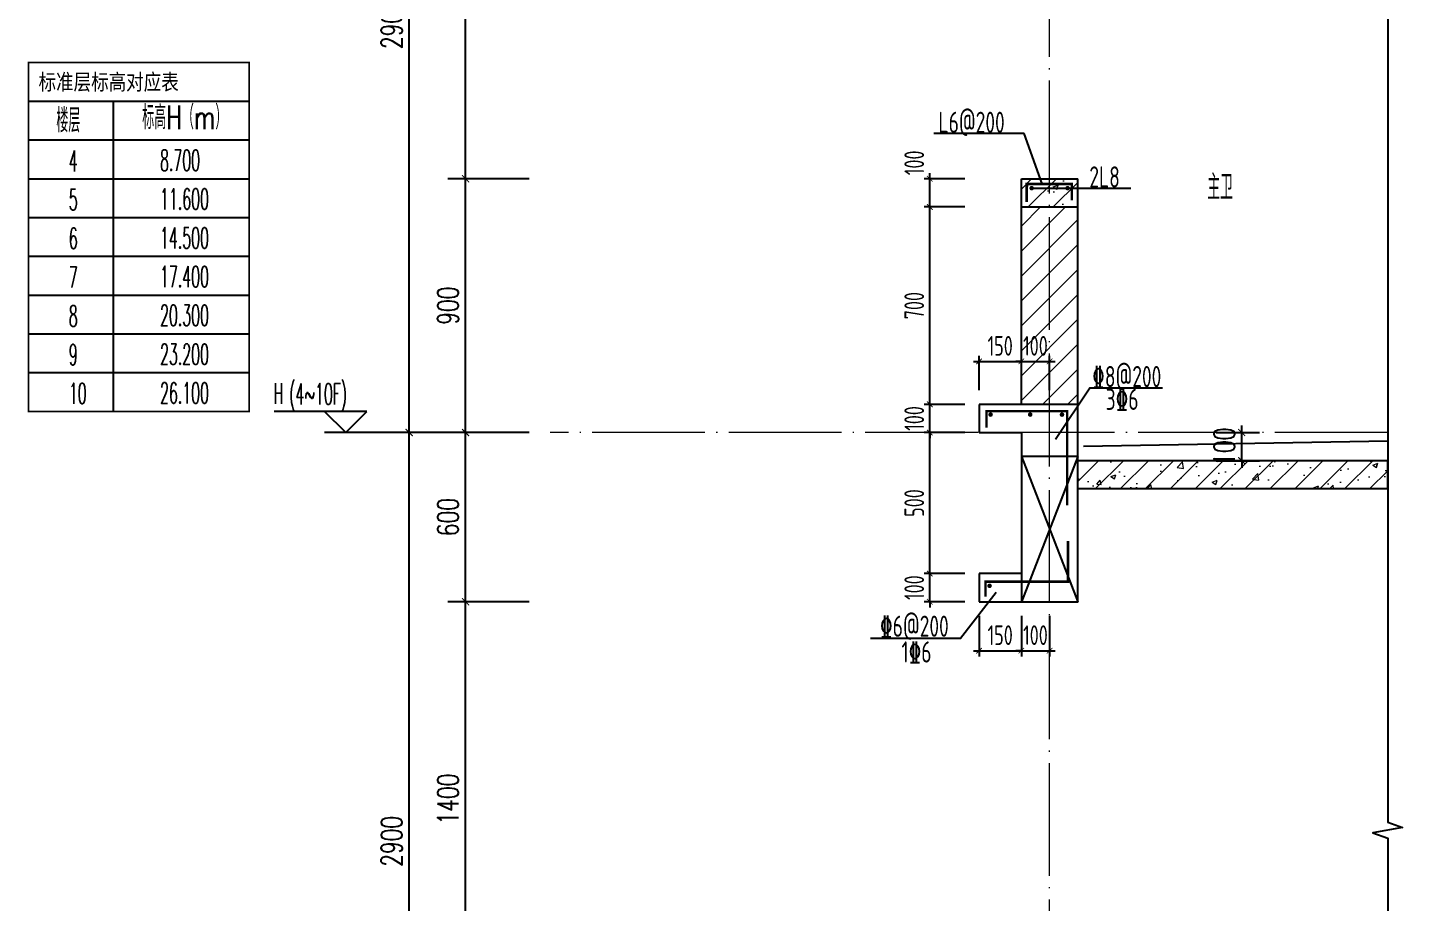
# Model space of a CAD drawing. Extents: x -668857 to 143095, y -247466 to 228182.
# Drawn here: x 66523 to 71397, y 159617 to 162720 of the extents above; entities that cross this region are included whole.
import ezdxf

# ---------------------------------------------------------------- set-up
doc = ezdxf.new("R2010")
doc.units = 0
doc.header["$LTSCALE"] = 1000
doc.linetypes.add('DOTE', pattern=[2.42, 2, -0.2, 0.02, -0.2])
doc.layers.get('0').update_dxf_attribs({"linetype": 'CONTINUOUS'})
doc.layers.get('DEFPOINTS').update_dxf_attribs({"linetype": 'CONTINUOUS'})
for name, color, linetype in [('C-Sheet-图框', 101, 'CONTINUOUS'), ('DIM', 2, 'CONTINUOUS'), ('DIM_ELEV', 3, 'CONTINUOUS'), ('DIM_SYMB', 3, 'CONTINUOUS'), ('PUB_DIM', 3, 'CONTINUOUS'), ('PUB_TEXT', 2, 'CONTINUOUS'), ('REIN', 6, 'CONTINUOUS'), ('S-大样-砼线', 7, 'CONTINUOUS'), ('S-引出线', 40, 'CONTINUOUS'), ('TEXT', 2, 'CONTINUOUS'), ('WALL', 5, 'CONTINUOUS'), ('看线', 251, 'CONTINUOUS')]:
    doc.layers.add(name, color=color, linetype=linetype)
for name, color, linetype, lineweight in [('DOTE', 19, 'DOTE', 9), ('PUB_HATCH', 8, 'CONTINUOUS', 9), ('内粉刷', 37, 'CONTINUOUS', 9)]:
    doc.layers.add(name, color=color, linetype=linetype, lineweight=lineweight)
doc.styles.add('_TCH_DIM', font='SIMPLEX.shx', dxfattribs={"width": 0.7, "bigfont": 'GBCBIG.shx'})
doc.styles.add('_TCH_DIM_T3', font='SIMPLEX', dxfattribs={"width": 0.705882, "bigfont": 'GBCBIG'})
doc.styles.add('DIM_FONT_T3', font='SIMPLEX', dxfattribs={"width": 0.705882, "bigfont": 'GBCBIG'})
doc.styles.add('TSSD_DIMENSION', font='Tssdeng.shx', dxfattribs={"width": 0.7, "bigfont": 'tssdchn.shx'})
doc.styles.add('TSSD_REIN', font='tssdeng.shx', dxfattribs={"width": 0.7, "height": 300, "bigfont": 'tssdchn.shx'})
doc.styles.add('w', font='tssdeng.shx', dxfattribs={"width": 0.8, "bigfont": 'tssdchn.shx'})
doc.styles.add('宋体', font='', dxfattribs={"height": 50})
doc.styles.get('宋体').set_extended_font_data('SimSun')
doc.dimstyles.new('_TCH_ARCH&&25', dxfattribs={"dimtxt": 74.375, "dimasz": 25, "dimexe": 62.5, "dimexo": 75, "dimgap": 25, "dimtad": 1, "dimdec": 0, "dimzin": 0, "dimdsep": 46, "dimtxsty": '_TCH_DIM_T3', "dimblk": 'ARCHTICK', "dimcen": 0.09, "dimclrt": 7, "dimazin": 0, "dimtfac": 1, "dimtdec": 0, "dimtix": 1, "dimtmove": 2, "dimatfit": 3, "dimldrblk": 'ARCHTICK', "dimfxl": 0, "dimtolj": 1, "dimtzin": 0, "dimarcsym": 0})
doc.dimstyles.new('TSSD_20_20', dxfattribs={"dimtxt": 60, "dimasz": 20, "dimexe": 20, "dimexo": 50, "dimgap": 20, "dimtad": 1, "dimdec": 0, "dimzin": 0, "dimdsep": 46, "dimtxsty": 'TSSD_DIMENSION', "dimblk": 'ARCHTICK', "dimblk1": 'ARCHTICK', "dimblk2": 'ARCHTICK', "dimcen": 0, "dimdle": 20, "dimclrt": 7, "dimadec": 0, "dimazin": 0, "dimtfac": 1, "dimtdec": 0, "dimtix": 1, "dimtmove": 2, "dimatfit": 3, "dimfxl": 0, "dimtolj": 1, "dimtzin": 0, "dimarcsym": 0})
pattern_1 = [(45, (0, 0), (-44.194174, 44.194174), []), (50, (0, 0), (179.315046, -15.688034), [18.75, -206.25]), (355, (0, 0), (-34.687833, 188.048033), [15, -165]), (100.4514, (14.94, -1.3), (144.627345, 172.359886), [15.935047, -175.285528]), (46.1842, (0, 50), (266.81026, -41.379754), [28.125, -309.375]), (96.6356, (22.23, 46.55), (233.66568, 243.52947), [23.90257, -262.92825]), (351.1842, (0, 50), (233.66549, 243.52965), [22.5, -247.5]), (21, (25, 37.5), (149.226763, -100.654723), [18.75, -206.25]), (326, (25, 37.5), (60.828833, 181.28751), [15, -165]), (71.4514, (37.44, 29.11), (210.055657, 80.632624), [15.935047, -175.285528]), (37.5, (0, 0), (3.039964, 83.2234635), [0, -163, 0, -167.5, 0, -165.625]), (7.5, (0, 0), (65.767384, 98.602928), [0, -95.5, 0, -159.25, 0, -63.125]), (327.5, (-55.75, 0), (133.455609, -5.638718), [0, -62.5, 0, -195, 0, -258.75]), (317.5, (-80.75, 0), (145.796542, 25.026246), [0, -81.25, 0, -129.5, 0, -183.75])]

# ---------------------------------------------------------------- blocks, each defined once
blk = doc.blocks.new('A$C4D992532')
at = {"layer": 'C-Sheet-图框', "color": 0}
for p, q in [((-871.8, 1100), (-89.1, 1100)), ((-871.8, 1100), (-89.1, 1100)), ((-571.5, 1100), (-571.5, 0)), ((-871.8, 962.5), (-89.1, 962.5)), ((-871.8, 825), (-89.1, 825)), ((-871.8, 687.5), (-89.1, 687.5)), ((-871.8, 550), (-89.1, 550)), ((-871.8, 412.5), (-89.1, 412.5)), ((-871.8, 275), (-89.1, 275)), ((-871.8, 137.5), (-89.1, 137.5))]:
    blk.add_line(p, q, dxfattribs=at)
at = {"layer": 'C-Sheet-图框', "color": 0, "const_width": 6}
blk.add_lwpolyline([(-871.8, 0), (-89.1, 0), (-89.1, 1237.5), (-871.8, 1237.5)], close=True, dxfattribs=at)
at = {"layer": 'PUB_TEXT', "color": 2, "style": '宋体', "width": 0.8}
blk.add_text('标准层标高对应表', height=56.96, dxfattribs=at).set_placement((-835.8, 1139.9))
at = {"layer": 'PUB_TEXT', "style": '_TCH_DIM'}
for s, height, width, p in [('楼层', 84.4, 0.7, (-772.7, 989.5)), ('标高H（m）', 84.4, 0.7, (-468.2, 1000.6)), ('8.700', 74.38, 0.494118, (-405, 853.2)), ('4', 74.4, 0.494118, (-728.4, 851.3)), ('5', 74.4, 0.494118, (-728.4, 713.8)), ('11.600', 74.38, 0.494118, (-405, 715.7)), ('6', 74.4, 0.494118, (-728.4, 576.3)), ('14.500', 74.38, 0.494118, (-405, 578.2)), ('7', 74.4, 0.494118, (-728.4, 438.8)), ('17.400', 74.38, 0.494118, (-405, 440.7)), ('8', 74.4, 0.494118, (-728.4, 301.3)), ('20.300', 74.38, 0.494118, (-405, 303.2)), ('9', 74.4, 0.494118, (-728.4, 163.8)), ('23.200', 74.38, 0.494118, (-405, 165.7)), ('10', 74.38, 0.494118, (-728.4, 26.3)), ('26.100', 74.38, 0.494118, (-405, 28.2))]:
    blk.add_text(s, height=height, dxfattribs=dict(at, width=width)).set_placement(p)
blk = doc.blocks.new('_ArchTick')
at = {"color": 0, "linetype": 'ByBlock', "const_width": 0.15}
blk.add_lwpolyline([(-0.5, -0.5), (0.5, 0.5)], dxfattribs=at)
blk = doc.blocks.new('*D2171')
at = {"layer": 'DEFPOINTS', "color": 0}
for p in [(910898.2, -114386.1), (911064.2, -114386.1), (910898.2, -114486.1)]:
    blk.add_point(p, dxfattribs=at)
at = {"layer": 'PUB_DIM', "color": 0, "lineweight": -2}
for p, q in [((910973.2, -114386.1), (911126.7, -114386.1)), ((911064.2, -114386.1), (911064.2, -114361.1)), ((911064.2, -114486.1), (911064.2, -114386.1)), ((910973.2, -114486.1), (911126.7, -114486.1)), ((911064.2, -114486.1), (911064.2, -114511.1))]:
    blk.add_line(p, q, dxfattribs=at)
at = {"layer": 'PUB_DIM', "color": 0, "lineweight": -2, "xscale": 25, "yscale": 25, "zscale": 25}
for p, rotation in [((911064.2, -114386.1), 270), ((911064.2, -114486.1), 90)]:
    blk.add_blockref('_ArchTick', p, dxfattribs=dict(at, rotation=rotation))
at = {"layer": 'PUB_DIM', "color": 7, "insert": (911002, -114436.1), "char_height": 74.38, "attachment_point": 5, "rotation": 90, "style": '_TCH_DIM_T3'}
blk.add_mtext('\\A1;100', dxfattribs=at)
blk = doc.blocks.new('*D2172')
at = {"layer": 'DEFPOINTS', "color": 0}
for p in [(909958.4, -113486.1), (910133, -113486.1), (910133, -113586.1)]:
    blk.add_point(p, dxfattribs=at)
at = {"layer": 'DIM', "color": 0, "lineweight": -2}
for p, q in [((909958.4, -113606.1), (909958.4, -113466.1)), ((910083, -113486.1), (909938.4, -113486.1)), ((910083, -113586.1), (909938.4, -113586.1))]:
    blk.add_line(p, q, dxfattribs=at)
at = {"layer": 'DIM', "color": 0, "lineweight": -2, "xscale": 20, "yscale": 20, "zscale": 20}
for p, rotation in [((909958.4, -113486.1), 90), ((909958.4, -113586.1), 270)]:
    blk.add_blockref('_ArchTick', p, dxfattribs=dict(at, rotation=rotation))
at = {"layer": 'DIM', "color": 7, "insert": (909903.4, -113429.6), "char_height": 70, "attachment_point": 5, "rotation": 90, "style": 'TSSD_DIMENSION'}
blk.add_mtext('\\A1;100', dxfattribs=at)
blk = doc.blocks.new('*D2173')
at = {"layer": 'DEFPOINTS', "color": 0}
for p in [(909958.4, -114286.1), (910133, -114286.1), (910133, -114386.1)]:
    blk.add_point(p, dxfattribs=at)
at = {"layer": 'DIM', "color": 0, "lineweight": -2}
for p, q in [((910083, -114286.1), (909938.4, -114286.1)), ((909958.4, -114286.1), (909958.4, -114266.1)), ((909958.4, -114386.1), (909958.4, -114286.1)), ((910083, -114386.1), (909938.4, -114386.1)), ((909958.4, -114386.1), (909958.4, -114406.1))]:
    blk.add_line(p, q, dxfattribs=at)
at = {"layer": 'DIM', "color": 0, "lineweight": -2, "xscale": 20, "yscale": 20, "zscale": 20}
for p, rotation in [((909958.4, -114286.1), 270), ((909958.4, -114386.1), 90)]:
    blk.add_blockref('_ArchTick', p, dxfattribs=dict(at, rotation=rotation))
at = {"layer": 'DIM', "color": 7, "insert": (909903.4, -114336.1), "char_height": 70, "attachment_point": 5, "rotation": 90, "style": 'TSSD_DIMENSION'}
blk.add_mtext('\\A1;100', dxfattribs=at)
blk = doc.blocks.new('*D2174')
at = {"layer": 'DEFPOINTS', "color": 0}
for p in [(909958.4, -114386.1), (910133, -114386.1), (910133, -114886.1)]:
    blk.add_point(p, dxfattribs=at)
at = {"layer": 'DIM', "color": 0, "lineweight": -2}
for p, q in [((910083, -114386.1), (909938.4, -114386.1)), ((909958.4, -114906.1), (909958.4, -114366.1)), ((910083, -114886.1), (909938.4, -114886.1))]:
    blk.add_line(p, q, dxfattribs=at)
at = {"layer": 'DIM', "color": 0, "lineweight": -2, "xscale": 20, "yscale": 20, "zscale": 20}
for p, rotation in [((909958.4, -114386.1), 90), ((909958.4, -114886.1), 270)]:
    blk.add_blockref('_ArchTick', p, dxfattribs=dict(at, rotation=rotation))
at = {"layer": 'DIM', "color": 7, "insert": (909903.4, -114636.1), "char_height": 70, "attachment_point": 5, "rotation": 90, "style": 'TSSD_DIMENSION'}
blk.add_mtext('\\A1;500', dxfattribs=at)
blk = doc.blocks.new('*D2175')
at = {"layer": 'DEFPOINTS', "color": 0}
for p in [(909958.4, -114886.1), (910133, -114886.1), (910133, -114986.1)]:
    blk.add_point(p, dxfattribs=at)
at = {"layer": 'DIM', "color": 0, "lineweight": -2}
for p, q in [((909958.4, -114886.1), (909958.4, -114866.1)), ((910083, -114886.1), (909938.4, -114886.1)), ((909958.4, -114986.1), (909958.4, -114886.1)), ((910083, -114986.1), (909938.4, -114986.1)), ((909958.4, -114986.1), (909958.4, -115006.1))]:
    blk.add_line(p, q, dxfattribs=at)
at = {"layer": 'DIM', "color": 0, "lineweight": -2, "xscale": 20, "yscale": 20, "zscale": 20}
for p, rotation in [((909958.4, -114886.1), 270), ((909958.4, -114986.1), 90)]:
    blk.add_blockref('_ArchTick', p, dxfattribs=dict(at, rotation=rotation))
at = {"layer": 'DIM', "color": 7, "insert": (909903.4, -114936.1), "char_height": 70, "attachment_point": 5, "rotation": 90, "style": 'TSSD_DIMENSION'}
blk.add_mtext('\\A1;100', dxfattribs=at)
blk = doc.blocks.new('*D2176')
at = {"layer": 'DEFPOINTS', "color": 0}
for p in [(910133, -114986.1), (910283, -114986.1), (910283, -115159.8)]:
    blk.add_point(p, dxfattribs=at)
at = {"layer": 'DIM', "color": 0, "lineweight": -2}
for p, q in [((910133, -115036.1), (910133, -115179.8)), ((910283, -115036.1), (910283, -115179.8)), ((910113, -115159.8), (910303, -115159.8))]:
    blk.add_line(p, q, dxfattribs=at)
at = {"layer": 'DIM', "color": 0, "lineweight": -2, "xscale": 20, "yscale": 20, "zscale": 20, "rotation": 180}
blk.add_blockref('_ArchTick', (910133, -115159.8), dxfattribs=at)
at = {"layer": 'DIM', "color": 0, "lineweight": -2, "xscale": 20, "yscale": 20, "zscale": 20}
blk.add_blockref('_ArchTick', (910283, -115159.8), dxfattribs=at)
at = {"layer": 'DIM', "color": 7, "insert": (910208, -115104.8), "char_height": 70, "attachment_point": 5, "style": 'TSSD_DIMENSION'}
blk.add_mtext('\\A1;150', dxfattribs=at)
blk = doc.blocks.new('*D2177')
at = {"layer": 'DEFPOINTS', "color": 0}
for p in [(910283, -114986.1), (910383, -114986.1), (910383, -115159.8)]:
    blk.add_point(p, dxfattribs=at)
at = {"layer": 'DIM', "color": 0, "lineweight": -2}
for p, q in [((910283, -115036.1), (910283, -115179.8)), ((910383, -115036.1), (910383, -115179.8)), ((910283, -115159.8), (910263, -115159.8)), ((910283, -115159.8), (910383, -115159.8)), ((910383, -115159.8), (910403, -115159.8))]:
    blk.add_line(p, q, dxfattribs=at)
at = {"layer": 'DIM', "color": 0, "lineweight": -2, "xscale": 20, "yscale": 20, "zscale": 20}
blk.add_blockref('_ArchTick', (910283, -115159.8), dxfattribs=at)
at = {"layer": 'DIM', "color": 0, "lineweight": -2, "xscale": 20, "yscale": 20, "zscale": 20, "rotation": 180}
blk.add_blockref('_ArchTick', (910383, -115159.8), dxfattribs=at)
at = {"layer": 'DIM', "color": 7, "insert": (910333, -115104.8), "char_height": 70, "attachment_point": 5, "style": 'TSSD_DIMENSION'}
blk.add_mtext('\\A1;100', dxfattribs=at)
blk = doc.blocks.new('*D2178')
at = {"layer": 'DEFPOINTS', "color": 0}
for p in [(910283, -114133.7), (910133, -114286.1), (910283, -114286.1)]:
    blk.add_point(p, dxfattribs=at)
at = {"layer": 'DIM', "color": 0, "lineweight": -2}
for p, q in [((910113, -114133.7), (910303, -114133.7)), ((910133, -114236.1), (910133, -114113.7)), ((910283, -114236.1), (910283, -114113.7))]:
    blk.add_line(p, q, dxfattribs=at)
at = {"layer": 'DIM', "color": 0, "lineweight": -2, "xscale": 20, "yscale": 20, "zscale": 20, "rotation": 180}
blk.add_blockref('_ArchTick', (910133, -114133.7), dxfattribs=at)
at = {"layer": 'DIM', "color": 0, "lineweight": -2, "xscale": 20, "yscale": 20, "zscale": 20}
blk.add_blockref('_ArchTick', (910283, -114133.7), dxfattribs=at)
at = {"layer": 'DIM', "color": 7, "insert": (910208, -114078.7), "char_height": 70, "attachment_point": 5, "style": 'TSSD_DIMENSION'}
blk.add_mtext('\\A1;150', dxfattribs=at)
blk = doc.blocks.new('*D2179')
at = {"layer": 'DEFPOINTS', "color": 0}
for p in [(910383, -114133.7), (910283, -114286.1), (910383, -114286.1)]:
    blk.add_point(p, dxfattribs=at)
at = {"layer": 'DIM', "color": 0, "lineweight": -2}
for p, q in [((910283, -114133.7), (910263, -114133.7)), ((910283, -114236.1), (910283, -114113.7)), ((910283, -114133.7), (910383, -114133.7)), ((910383, -114236.1), (910383, -114113.7)), ((910383, -114133.7), (910403, -114133.7))]:
    blk.add_line(p, q, dxfattribs=at)
at = {"layer": 'DIM', "color": 0, "lineweight": -2, "xscale": 20, "yscale": 20, "zscale": 20}
blk.add_blockref('_ArchTick', (910283, -114133.7), dxfattribs=at)
at = {"layer": 'DIM', "color": 0, "lineweight": -2, "xscale": 20, "yscale": 20, "zscale": 20, "rotation": 180}
blk.add_blockref('_ArchTick', (910383, -114133.7), dxfattribs=at)
at = {"layer": 'DIM', "color": 7, "insert": (910333, -114078.7), "char_height": 70, "attachment_point": 5, "style": 'TSSD_DIMENSION'}
blk.add_mtext('\\A1;100', dxfattribs=at)
blk = doc.blocks.new('*D2180')
at = {"layer": 'DEFPOINTS', "color": 0}
for p in [(909958.4, -113586.1), (910133, -113586.1), (910133, -114286.1)]:
    blk.add_point(p, dxfattribs=at)
at = {"layer": 'DIM', "color": 0, "lineweight": -2}
for p, q in [((910083, -113586.1), (909938.4, -113586.1)), ((909958.4, -114306.1), (909958.4, -113566.1)), ((910083, -114286.1), (909938.4, -114286.1))]:
    blk.add_line(p, q, dxfattribs=at)
at = {"layer": 'DIM', "color": 0, "lineweight": -2, "xscale": 20, "yscale": 20, "zscale": 20}
for p, rotation in [((909958.4, -113586.1), 90), ((909958.4, -114286.1), 270)]:
    blk.add_blockref('_ArchTick', p, dxfattribs=dict(at, rotation=rotation))
at = {"layer": 'DIM', "color": 7, "insert": (909903.4, -113936.1), "char_height": 70, "attachment_point": 5, "rotation": 90, "style": 'TSSD_DIMENSION'}
blk.add_mtext('\\A1;700', dxfattribs=at)
blk = doc.blocks.new('*D2602')
at = {"layer": 'DEFPOINTS', "color": 0}
for p in [(68076.1, 160683.2), (68376.1, 160683.2), (68376.1, 159283.2)]:
    blk.add_point(p, dxfattribs=at)
at = {"layer": 'PUB_DIM', "color": 0, "lineweight": -2}
for p, q in [((68301.1, 160683.2), (68013.6, 160683.2)), ((68076.1, 159283.2), (68076.1, 160683.2)), ((68301.1, 159283.2), (68013.6, 159283.2))]:
    blk.add_line(p, q, dxfattribs=at)
at = {"layer": 'PUB_DIM', "color": 0, "lineweight": -2, "xscale": 25, "yscale": 25, "zscale": 25}
for p, rotation in [((68076.1, 160683.2), 90), ((68076.1, 159283.2), 270)]:
    blk.add_blockref('_ArchTick', p, dxfattribs=dict(at, rotation=rotation))
at = {"layer": 'PUB_DIM', "color": 7, "insert": (68013.9, 159983.2), "char_height": 74.38, "attachment_point": 5, "rotation": 90, "style": '_TCH_DIM_T3'}
blk.add_mtext('\\A1;1400', dxfattribs=at)
blk = doc.blocks.new('*D2603')
at = {"layer": 'DEFPOINTS', "color": 0}
for p in [(68076.1, 161283.2), (68376.1, 161283.2), (68376.1, 160683.2)]:
    blk.add_point(p, dxfattribs=at)
at = {"layer": 'PUB_DIM', "color": 0, "lineweight": -2}
for p, q in [((68301.1, 161283.2), (68013.6, 161283.2)), ((68076.1, 160683.2), (68076.1, 161283.2)), ((68301.1, 160683.2), (68013.6, 160683.2))]:
    blk.add_line(p, q, dxfattribs=at)
at = {"layer": 'PUB_DIM', "color": 0, "lineweight": -2, "xscale": 25, "yscale": 25, "zscale": 25}
for p, rotation in [((68076.1, 161283.2), 90), ((68076.1, 160683.2), 270)]:
    blk.add_blockref('_ArchTick', p, dxfattribs=dict(at, rotation=rotation))
at = {"layer": 'PUB_DIM', "color": 7, "insert": (68013.9, 160983.2), "char_height": 74.38, "attachment_point": 5, "rotation": 90, "style": '_TCH_DIM_T3'}
blk.add_mtext('\\A1;600', dxfattribs=at)
blk = doc.blocks.new('*D2604')
at = {"layer": 'DEFPOINTS', "color": 0}
for p in [(68076.1, 162183.2), (68376.1, 162183.2), (68376.1, 161283.2)]:
    blk.add_point(p, dxfattribs=at)
at = {"layer": 'PUB_DIM', "color": 0, "lineweight": -2}
for p, q in [((68301.1, 162183.2), (68013.6, 162183.2)), ((68076.1, 161283.2), (68076.1, 162183.2)), ((68301.1, 161283.2), (68013.6, 161283.2))]:
    blk.add_line(p, q, dxfattribs=at)
at = {"layer": 'PUB_DIM', "color": 0, "lineweight": -2, "xscale": 25, "yscale": 25, "zscale": 25}
for p, rotation in [((68076.1, 162183.2), 90), ((68076.1, 161283.2), 270)]:
    blk.add_blockref('_ArchTick', p, dxfattribs=dict(at, rotation=rotation))
at = {"layer": 'PUB_DIM', "color": 7, "insert": (68013.9, 161733.2), "char_height": 74.38, "attachment_point": 5, "rotation": 90, "style": '_TCH_DIM_T3'}
blk.add_mtext('\\A1;900', dxfattribs=at)
blk = doc.blocks.new('*D2605')
at = {"layer": 'DEFPOINTS', "color": 0}
for p in [(68076.1, 163583.2), (68376.1, 163583.2), (68376.1, 162183.2)]:
    blk.add_point(p, dxfattribs=at)
at = {"layer": 'PUB_DIM', "color": 0, "lineweight": -2}
for p, q in [((68301.1, 163583.2), (68013.6, 163583.2)), ((68076.1, 162183.2), (68076.1, 163583.2)), ((68301.1, 162183.2), (68013.6, 162183.2))]:
    blk.add_line(p, q, dxfattribs=at)
at = {"layer": 'PUB_DIM', "color": 0, "lineweight": -2, "xscale": 25, "yscale": 25, "zscale": 25}
for p, rotation in [((68076.1, 163583.2), 90), ((68076.1, 162183.2), 270)]:
    blk.add_blockref('_ArchTick', p, dxfattribs=dict(at, rotation=rotation))
at = {"layer": 'PUB_DIM', "color": 7, "insert": (68013.9, 162883.2), "char_height": 74.38, "attachment_point": 5, "rotation": 90, "style": '_TCH_DIM_T3'}
blk.add_mtext('\\A1;1400', dxfattribs=at)
blk = doc.blocks.new('*D2614')
at = {"layer": 'DEFPOINTS', "color": 0}
for p in [(67876.1, 161283.2), (68376.1, 161283.2), (68376.1, 158383.2)]:
    blk.add_point(p, dxfattribs=at)
at = {"layer": 'PUB_DIM', "color": 0, "lineweight": -2}
for p, q in [((68301.1, 161283.2), (67813.6, 161283.2)), ((67876.1, 158383.2), (67876.1, 161283.2)), ((68301.1, 158383.2), (67813.6, 158383.2))]:
    blk.add_line(p, q, dxfattribs=at)
at = {"layer": 'PUB_DIM', "color": 0, "lineweight": -2, "xscale": 25, "yscale": 25, "zscale": 25}
for p, rotation in [((67876.1, 161283.2), 90), ((67876.1, 158383.2), 270)]:
    blk.add_blockref('_ArchTick', p, dxfattribs=dict(at, rotation=rotation))
at = {"layer": 'PUB_DIM', "color": 7, "insert": (67813.9, 159833.2), "char_height": 74.38, "attachment_point": 5, "rotation": 90, "style": '_TCH_DIM_T3'}
blk.add_mtext('\\A1;2900', dxfattribs=at)
blk = doc.blocks.new('*D2615')
at = {"layer": 'DEFPOINTS', "color": 0}
for p in [(67876.1, 164183.2), (68376.1, 164183.2), (68376.1, 161283.2)]:
    blk.add_point(p, dxfattribs=at)
at = {"layer": 'PUB_DIM', "color": 0, "lineweight": -2}
for p, q in [((68301.1, 164183.2), (67813.6, 164183.2)), ((67876.1, 161283.2), (67876.1, 164183.2)), ((68301.1, 161283.2), (67813.6, 161283.2))]:
    blk.add_line(p, q, dxfattribs=at)
at = {"layer": 'PUB_DIM', "color": 0, "lineweight": -2, "xscale": 25, "yscale": 25, "zscale": 25}
for p, rotation in [((67876.1, 164183.2), 90), ((67876.1, 161283.2), 270)]:
    blk.add_blockref('_ArchTick', p, dxfattribs=dict(at, rotation=rotation))
at = {"layer": 'PUB_DIM', "color": 7, "insert": (67813.9, 162733.2), "char_height": 74.38, "attachment_point": 5, "rotation": 90, "style": '_TCH_DIM_T3'}
blk.add_mtext('\\A1;2900', dxfattribs=at)
blk = doc.blocks.new('20210809.02282059')
at = {"layer": 'REIN', "const_width": 9}
blk.add_lwpolyline([(87484.2, 66580.9), (87484.2, 66644.7), (87644.1, 66644.7), (87644.1, 66586.8)], dxfattribs=at)
at = {"layer": 'REIN', "const_width": 8}
for points in [[(87497.7, 66629.7, 1), (87505.7, 66629.7, 1)], [(87625.1, 66629.7, 1), (87633.1, 66629.7, 1)]]:
    blk.add_lwpolyline(points, format="xyb", close=True, dxfattribs=at)
at = {"layer": 'S-引出线'}
for p, q in [((87474.6, 66823.8), (87154.5, 66823.8)), ((87538.8, 66644.7), (87474.6, 66823.8)), ((87501.7, 66629.7), (87853.3, 66629.7))]:
    blk.add_line(p, q, dxfattribs=at)
at = {"layer": 'TEXT', "style": 'w', "width": 0.7}
for s, p in [('L6@200', (87171.5, 66825.9)), ('2L8', (87706.2, 66632.1))]:
    blk.add_text(s, height=75, rotation=0, dxfattribs=at).set_placement(p)
blk = doc.blocks.new('A$C124E38C7')
at = {"layer": 'REIN'}
for points in [[(411.3, 827.6, 9, 9, 0), (411.3, 885.8, 9, 9, 0), (697.1, 885.8, 9, 9, 0), (697.1, 551.1, 9, 9, 0)], [(407.7, 227.9, 9, 9, 0), (407.7, 280.9, 9, 9, 0), (700.1, 280.9, 9, 9, 0), (700.1, 425.3, 9, 9, 0)]]:
    blk.add_lwpolyline(points, format="xyseb", dxfattribs=at)
at = {"layer": 'REIN', "const_width": 8}
for points in [[(421.8, 873.5, 1), (429.8, 873.5, 1)], [(562.3, 873.5, 1), (570.3, 873.5, 1)], [(674.9, 873.5, 1), (682.9, 873.5, 1)], [(418.3, 266.1, 1), (426.3, 266.1, 1)]]:
    blk.add_lwpolyline(points, format="xyb", close=True, dxfattribs=at)
at = {"layer": 'S-大样-砼线'}
for p, q in [((534.9, 724.9), (734.9, 209.8)), ((734.9, 724.9), (534.9, 209.8))]:
    blk.add_line(p, q, dxfattribs=at)
blk.add_lwpolyline([(734.9, 724.9), (534.9, 724.9), (534.9, 209.8), (734.9, 209.8)], close=True, dxfattribs=at)
at = {"layer": 'S-引出线'}
for points in [[(655.5, 786.1), (777.7, 968.3), (1034.7, 968.3)], [(445.3, 242.7), (318.6, 79.6), (0, 79.6)]]:
    blk.add_lwpolyline(points, dxfattribs=at)
at = {"layer": 'TEXT', "style": 'TSSD_REIN', "width": 0.7}
for s, p in [('%%1328@200', (785.9, 970.9)), ('3%%1326', (833.8, 890.1)), ('%%1326@200', (33.9, 85.5)), ('1%%1326', (110.1, -5.8))]:
    blk.add_text(s, height=75, rotation=0, dxfattribs=at).set_placement(p)
blk = doc.blocks.new('GHFHFHTFDFS')
at = {"layer": 'PUB_HATCH'}
h = blk.add_hatch(dxfattribs=at)
h.set_pattern_fill('钢筋混凝土', color=256, scale=25, style=0)
h.set_pattern_definition(pattern_1)
h.paths.add_polyline_path([(910483, -113586.1), (910483, -113486.1), (910283, -113486.1), (910283, -113586.1)])
h = blk.add_hatch(dxfattribs=at)
h.set_pattern_fill('普通砖', color=256, scale=25, style=0)
h.set_pattern_definition([(45, (0, 44.88), (-44.1941915, 44.1941915), [])])
h.paths.add_polyline_path([(910483, -114286.1), (910483, -113586.1), (910283, -113586.1), (910283, -114286.1)])
h = blk.add_hatch(dxfattribs=at)
h.set_pattern_fill('钢筋混凝土', color=256, scale=25, style=0)
h.set_pattern_definition(pattern_1)
h.paths.add_polyline_path([(910483, -114486.1), (910483, -114586.1), (911581.6, -114586.1), (911581.6, -114486.1)])
at = {"layer": 'WALL'}
for p, q in [((910283, -113586.1), (910283, -113486.1)), ((910283, -113486.1), (910483, -113486.1)), ((910483, -113586.1), (910483, -113486.1)), ((910283, -113586.1), (910483, -113586.1)), ((910283, -114286.1), (910283, -113586.1)), ((910483, -114286.1), (910483, -113586.1)), ((910483, -114286.1), (910133, -114286.1)), ((910133, -114286.1), (910133, -114386.1)), ((910483, -114486.1), (910483, -114286.1)), ((910133, -114386.1), (910283, -114386.1)), ((910283, -114386.1), (910283, -114886.1)), ((911581.6, -114486.1), (910483, -114486.1)), ((911581.6, -114586.1), (911581.6, -114486.1)), ((911581.6, -114586.1), (910483, -114586.1)), ((910483, -114986.1), (910483, -114586.1)), ((910283, -114886.1), (910133, -114886.1)), ((910133, -114886.1), (910133, -114986.1)), ((910133, -114986.1), (910483, -114986.1))]:
    blk.add_line(p, q, dxfattribs=at)
at = {"layer": '看线', "color": 32}
blk.add_lwpolyline([(911581.6, -114416.1), (910503, -114436.1)], dxfattribs=at)
at = {"layer": 'PUB_TEXT', "style": 'DIM_FONT_T3', "width": 0.705882}
blk.add_text('主卫', height=89.36, dxfattribs=at).set_placement((910942.3, -113560.5))
at = {"layer": 'DIM'}
dim = blk.add_linear_dim(base=(909958.4, -113486.1), p1=(910133, -113586.1), p2=(910133, -113486.1), angle=90, dimstyle='TSSD_20_20', override={"dimtxt": 70}, dxfattribs=at)
dim.commit()
dim.dimension.update_dxf_attribs({"geometry": '*D2172', "text_midpoint": (909903.4, -113429.6), "dimtype": 129})
for p1, p2, distance, picture, middle in [((910133, -114286.1), (910133, -113586.1), 174.6, '*D2180', (909903.4, -113936.1)), ((910133, -114286.1), (910283, -114286.1), 152.3, '*D2178', (910208, -114078.7)), ((910283, -114286.1), (910383, -114286.1), 152.3, '*D2179', (910333, -114078.7)), ((910133, -114386.1), (910133, -114286.1), 174.6, '*D2173', (909903.4, -114336.1)), ((910133, -114886.1), (910133, -114386.1), 174.6, '*D2174', (909903.4, -114636.1)), ((910133, -114986.1), (910133, -114886.1), 174.6, '*D2175', (909903.4, -114936.1)), ((910133, -114986.1), (910283, -114986.1), -173.7, '*D2176', (910208, -115104.8)), ((910283, -114986.1), (910383, -114986.1), -173.7, '*D2177', (910333, -115104.8))]:
    dim = blk.add_aligned_dim(p1=p1, p2=p2, distance=distance, dimstyle='TSSD_20_20', override={"dimtxt": 70}, dxfattribs=at)
    dim.commit()
    dim.dimension.update_dxf_attribs({"geometry": picture, "text_midpoint": middle})
at = {"layer": 'PUB_DIM'}
dim = blk.add_aligned_dim(p1=(910898.2, -114486.1), p2=(910898.2, -114386.1), distance=-166, dimstyle='_TCH_ARCH&&25', dxfattribs=at)
dim.commit()
dim.dimension.update_dxf_attribs({"geometry": '*D2171', "text_midpoint": (911002, -114436.1)})

msp = doc.modelspace()

# ---------------------------------------------------------------- linework, layer by layer
at = {"layer": 'DIM_ELEV'}
for p, q in [((67726.09, 161358.23), (67398.09, 161358.23)), ((67651.09, 161283.23), (67576.09, 161358.23)), ((67651.09, 161283.23), (67726.09, 161358.23)), ((68076.09, 161283.23), (67576.09, 161283.23))]:
    msp.add_line(p, q, dxfattribs=at)
at = {"layer": 'DIM_SYMB'}
msp.add_lwpolyline([(71344.81, 168563.23), (71344.81, 159901.35), (71397.31, 159882.24), (71292.31, 159863.73), (71344.81, 159845.1), (71344.81, 151183.22)], dxfattribs=at)
at = {"layer": 'DOTE', "color": 1, "linetype": 'DOTE', "ltscale": 0.2}
for p, q in [((70146.29, 151483.22), (70146.29, 169163.23)), ((71344.81, 161283.23), (68376.09, 161283.23))]:
    msp.add_line(p, q, dxfattribs=at)

# ---------------------------------------------------------------- block references
for name, p in [('A$C4D992532', (67398.09, 161358.23)), ('GHFHFHTFDFS', (-840236.76, 275669.31))]:
    msp.add_blockref(name, p)
at = {"layer": 'REIN'}
msp.add_blockref('20210809.02282059', (-17418.9, 95520.12), dxfattribs=at)
at = {"layer": '内粉刷'}
msp.add_blockref('A$C124E38C7', (69511.37, 160473.38), dxfattribs=at)

# ---------------------------------------------------------------- texts
at = {"layer": 'PUB_TEXT', "style": '_TCH_DIM', "width": 0.494118}
for s, height, p in [('H', 74.38, (67395.49, 161384.48)), ('(4~10F)', 74.375, (67451.27, 161383.25))]:
    msp.add_text(s, height=height, dxfattribs=at).set_placement(p)

# ---------------------------------------------------------------- dimensions: what is measured, and where the dimension line sits
at = {"layer": 'PUB_DIM'}
for p1, p2, distance, picture, middle in [((68376.09, 161283.23), (68376.09, 164183.23), 500, '*D2615', (67813.91, 162733.23)), ((68376.09, 162183.23), (68376.09, 163583.23), 300, '*D2605', (68013.91, 162883.23)), ((68376.09, 161283.23), (68376.09, 162183.23), 300, '*D2604', (68013.91, 161733.23)), ((68376.09, 158383.23), (68376.09, 161283.23), 500, '*D2614', (67813.91, 159833.23)), ((68376.09, 160683.23), (68376.09, 161283.23), 300, '*D2603', (68013.91, 160983.23)), ((68376.09, 159283.23), (68376.09, 160683.23), 300, '*D2602', (68013.91, 159983.23))]:
    dim = msp.add_aligned_dim(p1=p1, p2=p2, distance=distance, dimstyle='_TCH_ARCH&&25', dxfattribs=at)
    dim.commit()
    dim.dimension.update_dxf_attribs({"geometry": picture, "text_midpoint": middle})

doc.saveas('drawing.dxf')
